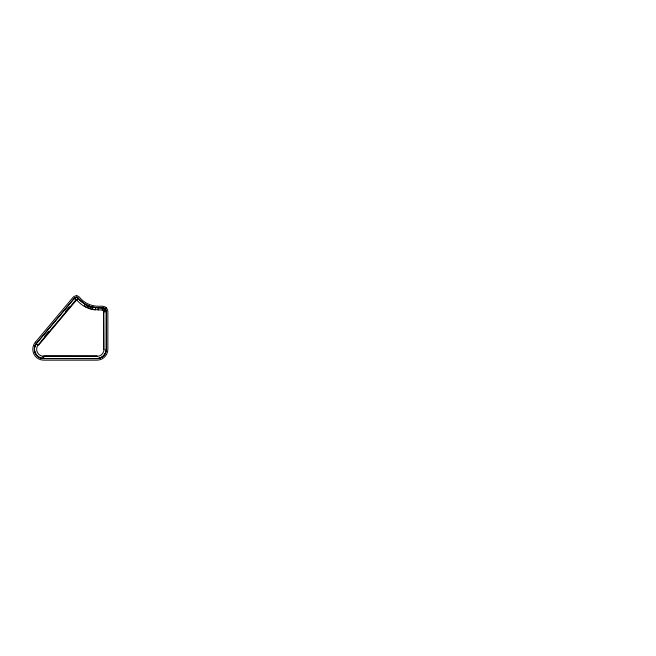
<?xml version="1.0" encoding="UTF-8"?>
<svg xmlns="http://www.w3.org/2000/svg" width="656" height="656" viewBox="0 0 656 656"><rect width="100%" height="100%" fill="white"/><g stroke="black" fill="none" stroke-linecap="round" stroke-linejoin="round"><path stroke-width="0.98" d="M42.952 356.298L42.722 358.471A9.258 9.258 0 0 1 36.203 343.826L37.966 345.105A7.077 7.077 0 0 0 42.952 356.298L96.957 356.347A7.085 7.085 0 0 0 104.058 349.254L103.828 310.878L105.714 309.788L106.231 311.748L106.231 349.263C106.354 354.207 101.918 358.652 96.973 358.52L43.739 358.52C36.105 358.939 31.398 348.721 36.703 343.211L74.226 298.48L75.957 297.504L78.146 298.193A2.681 2.681 0 0 0 74.546 298.16M43.739 358.52L43.788 355.798L96.973 355.798L96.973 356.347M98.236 310.058L98.293 307.885L102.918 307.918A3.805 3.805 0 0 1 106.198 311.198L104.033 311.485A1.624 1.624 0 0 0 102.631 310.083L92.504 309.452L84.312 306.311L85.403 304.417L90.339 306.623L98.293 307.885M102.295 310.058L102.369 307.885M92.504 309.452L92.955 307.32M89.667 308.697L90.339 306.623M86.928 307.639L87.814 305.647M79.187 299.251A25.764 25.764 0 0 0 95.645 307.631L103.919 308.074L104.804 308.591L103.41 310.403L103.828 310.878M37.966 345.105L75.85 299.948L76.547 299.718L77.49 300.784A28.052 28.052 0 0 0 95.399 309.911L95.628 307.746A25.871 25.871 0 0 1 79.114 299.325L78.22 298.111A2.796 2.796 0 0 0 74.472 298.078L36.113 343.76A9.364 9.364 0 0 0 42.714 358.578L96.973 358.627A9.364 9.364 0 0 0 106.338 349.263L106.338 311.748L105.813 309.739L104.32 308.394M44.715 336.2L48.569 331.608M65.551 311.37L69.397 306.787M103.566 310.542L105.116 309.001L105.444 309.378L103.705 310.706M76.818 299.956L78.458 298.521M103.919 311.075L105.936 310.239M103.992 311.272L106.1 310.706M106.231 311.748L103.509 311.821L103.509 349.263L104.05 349.263M76.367 295.84L76.998 295.897M103.402 308.017L103.878 308.172M85.403 304.417L79.114 299.325M38.384 344.597L38.802 344.941L76.268 300.292L74.226 298.48M105.731 307.377L106.272 307.844M74.858 297.922L76.055 299.743M106.231 349.263A9.258 9.258 0 0 1 96.973 358.52M35.44 342.17L34.883 342.858A10.89 10.89 0 0 0 43.69 360.152L96.973 360.152A10.89 10.89 0 0 0 107.863 349.263L107.863 311.698A5.445 5.445 0 0 0 102.418 306.245L98.334 306.245A24.231 24.231 0 0 1 80.327 298.234L79.688 297.447A4.321 4.321 0 0 0 73.021 297.389L35.44 342.17"/></g></svg>
